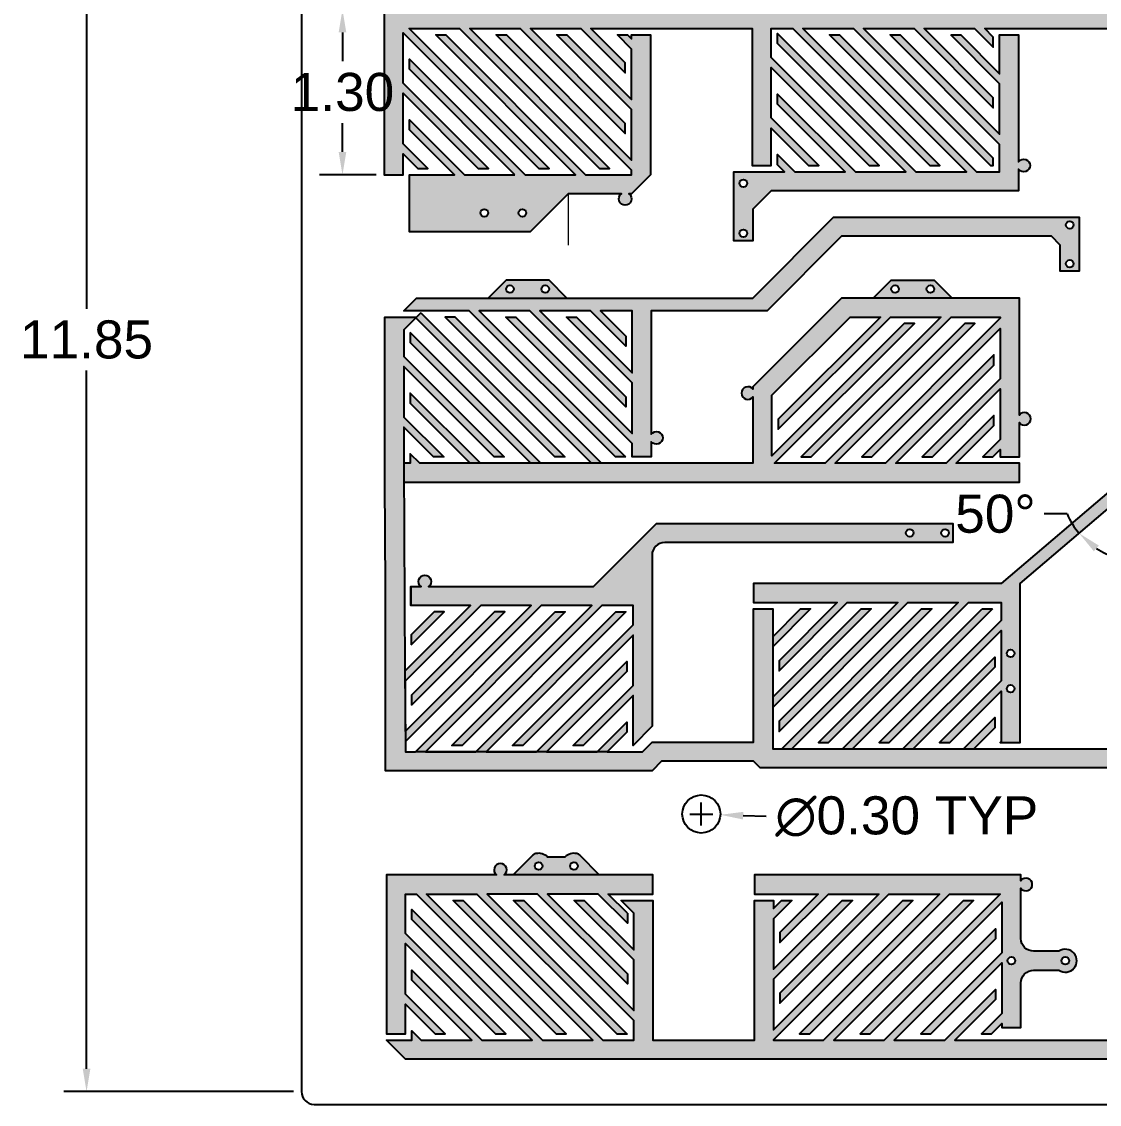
# Model space of a CAD drawing. Header units: centimetres. Extents: x 8.9 to 26.6, y 5.9 to 19.
# Drawn here: x 10.36 to 18.85, y 5.92 to 14.45 of the extents above; entities that cross this region are included whole.
import ezdxf

# ---------------------------------------------------------------- set-up
doc = ezdxf.new("R2010")
doc.units = ezdxf.units.CM
doc.header["$MEASUREMENT"] = 0
doc.layers.add('Circuit', color=7, linetype='Continuous', true_color=0x758f9f)
doc.layers.add('Cotare', color=2, linetype='Continuous', lineweight=0)
doc.styles.get("Standard").update_dxf_attribs({"font": 'arial.ttf'})
doc.dimstyles.get("Standard").update_dxf_attribs({"dimtxt": 0.3, "dimasz": 0.18, "dimexe": 0.18, "dimexo": 0.0625, "dimgap": 0.09, "dimtad": 0, "dimtih": 1, "dimtoh": 1, "dimzin": 0, "dimdsep": 46, "dimtxsty": 'Standard', "dimcen": 0.09, "dimadec": 0, "dimazin": 0, "dimtfac": 1, "dimtofl": 0, "dimtmove": 0, "dimatfit": 3, "dimfxl": 1, "dimtolj": 1, "dimtzin": 0, "dimarcsym": 0})

# ---------------------------------------------------------------- blocks, each defined once
blk = doc.blocks.new('*D1')
at = {"layer": 'Cotare', "color": 0, "lineweight": -2, "transparency": 16777216}
for p, q in [((12.5062, 17.8724), (10.6959, 17.8724)), ((10.8759, 17.6924), (10.8759, 12.1906)), ((10.8759, 6.2024), (10.8759, 11.7042)), ((12.5062, 6.0224), (10.6959, 6.0224))]:
    blk.add_line(p, q, dxfattribs=at)
at = {"layer": 'Cotare', "color": 0, "transparency": 16777216}
for points in [[(10.8459, 17.6924), (10.9059, 17.6924), (10.8759, 17.8724)], [(10.8459, 6.2024), (10.9059, 6.2024), (10.8759, 6.0224)]]:
    blk.add_solid(points, dxfattribs=at)
at = {"layer": 'Defpoints', "color": 0, "transparency": 16777216}
for p in [(12.5687, 17.8724), (10.8759, 6.0224), (12.5687, 6.0224)]:
    blk.add_point(p, dxfattribs=at)
at = {"layer": 'Cotare', "color": 0, "transparency": 16777216, "insert": (10.8759, 11.9474), "char_height": 0.3, "attachment_point": 5}
blk.add_mtext('\\A1;11.85', dxfattribs=at)
blk = doc.blocks.new('*D4')
at = {"layer": 'Cotare', "color": 0, "lineweight": -2, "transparency": 16777216}
for p, q in [((15.719, 8.12), (15.719, 8.3)), ((15.629, 8.21), (15.809, 8.21)), ((16.2286, 8.1897), (16.0488, 8.1969))]:
    blk.add_line(p, q, dxfattribs=at)
at = {"layer": 'Cotare', "color": 0, "transparency": 16777216}
blk.add_solid([(16.05, 8.2268), (16.0476, 8.1669), (15.8689, 8.204)], dxfattribs=at)
at = {"layer": 'Defpoints', "color": 0, "transparency": 16777216}
for p in [(15.5692, 8.2159), (15.8689, 8.204)]:
    blk.add_point(p, dxfattribs=at)
at = {"layer": 'Cotare', "color": 0, "transparency": 16777216, "insert": (17.3376, 8.1897), "char_height": 0.3, "attachment_point": 5}
blk.add_mtext('\\A1;∅0.30{\\fArial|b0|i0|c238|p34; TYP}', dxfattribs=at)
blk = doc.blocks.new('*D9')
at = {"layer": 'Cotare', "color": 0, "lineweight": -2, "transparency": 16777216}
for p, q in [((13.1571, 14.5482), (12.7121, 14.5482)), ((12.8921, 14.3682), (12.8921, 14.1407)), ((12.8921, 13.4266), (12.8921, 13.6542)), ((13.1571, 13.2466), (12.7121, 13.2466))]:
    blk.add_line(p, q, dxfattribs=at)
at = {"layer": 'Cotare', "color": 0, "transparency": 16777216}
for points in [[(12.8621, 14.3682), (12.9221, 14.3682), (12.8921, 14.5482)], [(12.8621, 13.4266), (12.9221, 13.4266), (12.8921, 13.2466)]]:
    blk.add_solid(points, dxfattribs=at)
at = {"layer": 'Defpoints', "color": 0, "transparency": 16777216}
for p in [(13.2196, 14.5482), (12.8921, 13.2466), (13.2196, 13.2466)]:
    blk.add_point(p, dxfattribs=at)
at = {"layer": 'Cotare', "color": 0, "transparency": 16777216, "insert": (12.8921, 13.8974), "char_height": 0.3, "attachment_point": 5}
blk.add_mtext('\\A1;1.30', dxfattribs=at)
blk = doc.blocks.new('*D11')
at = {"layer": 'Cotare', "color": 0, "lineweight": -2, "transparency": 16777216}
for p, q in [((18.6001, 10.5741), (18.4201, 10.5741)), ((19.1685, 10.2185), (19.1685, 10.023))]:
    blk.add_line(p, q, dxfattribs=at)
for start, end in [(203.71994, 220.39219), (237.06444, 253.32775)]:
    blk.add_arc((19.1685, 10.8238), 0.6208, start, end, dxfattribs=at)
at = {"layer": 'Cotare', "color": 0, "transparency": 16777216}
for points in [[(18.8112, 10.2802), (18.8508, 10.3253), (18.6957, 10.4215)], [(18.9947, 10.2588), (18.986, 10.1994), (19.1685, 10.203)]]:
    blk.add_solid(points, dxfattribs=at)
at = {"layer": 'Defpoints', "color": 0, "transparency": 16777216}
for p in [(19.1685, 10.8238), (19.1685, 10.8238), (19.1685, 10.281), (18.9918, 10.2287), (18.2305, 10.0258)]:
    blk.add_point(p, dxfattribs=at)
at = {"layer": 'Cotare', "color": 0, "transparency": 16777216, "insert": (18.0359, 10.5741), "char_height": 0.3, "attachment_point": 5}
blk.add_mtext('\\A1;50°', dxfattribs=at)

msp = doc.modelspace()

# ---------------------------------------------------------------- hatches: boundary and pattern name
at = {"layer": 'Circuit'}
h = msp.add_hatch(color=256, dxfattribs=at)
h.dxf.hatch_style = 1
h.paths.add_polyline_path([(19.2187, 17.1141), (19.3271, 17.2224), (19.2829, 17.2224), (19.2187, 17.1583), (19.2187, 17.2224), (19.0687, 17.2224), (19.0687, 17.0874, 0.5), (19.0687, 17.0074), (19.0687, 16.5724), (18.9187, 16.4224), (18.9187, 15.9852), (19.1687, 15.9852), (19.1687, 16.3224), (19.2687, 16.4224), (19.698, 16.4224), (19.848, 16.5724), (19.7377, 16.5724), (19.8687, 16.7034), (19.8687, 16.7476), (19.6935, 16.5724), (19.4726, 16.5724), (19.8687, 16.9686), (19.8687, 17.0128), (19.4284, 16.5724), (19.2187, 16.5724), (19.2187, 16.5837), (19.8574, 17.2224), (19.8132, 17.2224), (19.2187, 16.6279)], flags=17)
h.paths.add_polyline_path([(19.2487, 16.4724, -1), (19.1887, 16.4724, -1)], flags=16)
h.paths.add_polyline_path([(19.0987, 16.0852, -1), (19.0387, 16.0852, -1)], flags=16)
h.paths.add_polyline_path([(20.0687, 17.4224), (19.0687, 17.4224), (19.0687, 17.2724), (19.9187, 17.2724), (19.9187, 17.1953), (19.3458, 16.6224), (19.39, 16.6224), (19.9187, 17.1512), (19.9187, 16.9302), (19.611, 16.6224), (19.6552, 16.6224), (19.9187, 16.886), (19.9187, 16.665), (19.8687, 16.615), (19.8687, 16.5724), (19.8703, 16.5724), (19.9187, 16.6208), (19.9187, 16.5724), (19.6839, 16.3376), (19.3711, 16.3376), (19.2687, 16.2352), (19.2687, 15.9852), (19.4809, 15.773), (19.6998, 15.773), (19.8093, 16.0977), (20.9058, 16.0977), (20.9679, 16.0356), (20.9679, 14.1569), (20.5765, 14.5482), (19.1917, 14.5482), (18.9796, 14.7604), (18.2806, 14.7604), (18.0685, 14.5482), (13.4493, 14.5482, 3.087418), (13.3906, 14.5482), (13.2196, 14.5482), (13.2196, 13.2466), (13.3696, 13.2466), (13.3696, 13.4119), (13.4849, 13.2966), (13.5645, 13.2966), (13.3696, 13.4915), (13.3696, 13.8892), (13.9622, 13.2966), (14.0418, 13.2966), (13.3696, 13.9688), (13.3696, 14.3665), (14.4395, 13.2966), (14.5191, 13.2966), (13.4175, 14.3982), (13.8152, 14.3982), (14.9168, 13.2966), (14.9964, 13.2966), (13.8948, 14.3982), (14.2925, 14.3982), (15.1191, 13.5717), (15.1191, 13.6512), (14.3721, 14.3982), (14.7698, 14.3982), (15.1191, 14.049), (15.1191, 14.1285), (14.8494, 14.3982), (16.1191, 14.3982), (16.1191, 13.3199), (16.2691, 13.3199), (16.2691, 13.6149), (16.5641, 13.3199), (16.6437, 13.3199), (16.2691, 13.6945), (16.2691, 14.0922), (17.0414, 13.3199), (17.121, 13.3199), (16.2691, 14.1718), (16.2691, 14.3982), (16.4404, 14.3982), (17.5187, 13.3199), (17.5983, 13.3199), (16.5199, 14.3982), (16.9176, 14.3982), (17.996, 13.3199), (18.0185, 13.3199), (18.0185, 13.377), (16.9972, 14.3982), (17.3949, 14.3982), (18.0185, 13.7747), (18.0185, 13.8543), (17.4745, 14.3982), (17.8722, 14.3982), (18.0185, 14.252), (18.0185, 14.3316), (17.9518, 14.3982), (19.0185, 14.3982), (19.0185, 10.8238), (18.0805, 10.0258), (16.1311, 10.0258), (16.1311, 9.8758), (16.7888, 9.8758), (16.3311, 9.4181), (16.3311, 9.3385), (16.8683, 9.8758), (17.2661, 9.8758), (16.3311, 8.9408), (16.3311, 8.8612), (17.3456, 9.8758), (17.7434, 9.8758), (16.6418, 8.7742), (16.7213, 8.7742), (17.8229, 9.8758), (18.0805, 9.8758), (18.0805, 9.7356), (17.1191, 8.7742), (17.1986, 8.7742), (18.0805, 9.6561), (18.0805, 9.2583), (17.5964, 8.7742), (17.6759, 8.7742), (18.0805, 9.1788), (18.0805, 8.7742), (18.2305, 8.7742), (18.2305, 10.0258), (19.1685, 10.8238), (19.1685, 12.1254), (19.4291, 12.1254), (20.5307, 11.0238), (20.6103, 11.0238), (19.5087, 12.1254), (19.9064, 12.1254), (20.9179, 11.1139), (20.9179, 11.1935), (19.986, 12.1254), (20.3837, 12.1254), (20.9179, 11.5912), (20.9179, 11.6708), (20.4633, 12.1254), (20.9679, 12.1254), (20.9679, 12.2754), (19.1685, 12.2754), (19.1685, 14.3982), (19.3041, 14.3982), (20.3825, 13.3199), (20.4621, 13.3199), (19.3837, 14.3982), (19.7814, 14.3982), (20.8224, 13.3572), (20.8622, 13.397), (19.861, 14.3982), (20.2587, 14.3982), (20.9179, 13.7391), (20.9179, 13.8186), (20.3383, 14.3982), (20.5144, 14.3982), (20.9679, 13.9447), (20.9679, 13.432), (20.8058, 13.2699), (19.7961, 13.2699), (19.1685, 13.8975), (19.1685, 13.8179), (19.7166, 13.2699), (19.3188, 13.2699), (19.1685, 13.4202), (19.1685, 13.3407), (19.2393, 13.2699), (19.2185, 13.2699), (19.2185, 13.1199), (20.8679, 13.1199), (21.1179, 13.3699), (21.1179, 16.0977), (20.9679, 16.2477), (20.0687, 16.2477), (20.0687, 16.6124, 3), (20.0687, 16.6724)])
h.paths.add_polyline_path([(19.4011, 16.2352, -1), (19.3411, 16.2352, -1)], flags=16)
h.paths.add_polyline_path([(19.6203, 15.8791, -1), (19.5603, 15.8791, -1)], flags=16)
h.paths.add_polyline_path([(19.0096, 14.6843, -1), (18.9496, 14.6843, -1)], flags=16)
h.paths.add_polyline_path([(18.6601, 14.6843, -1), (18.6001, 14.6843, -1)], flags=16)
h.paths.add_polyline_path([(18.1855, 9.4758, -1), (18.1255, 9.4758, -1)], flags=16)
h.paths.add_polyline_path([(18.1855, 9.1972, -1), (18.1255, 9.1972, -1)], flags=16)
h.paths.add_polyline_path([(19.5097, 17.2724), (19.4655, 17.2724), (19.2687, 17.0757), (19.2687, 17.0315)], flags=16)
h.paths.add_polyline_path([(19.5922, 17.2224), (19.548, 17.2224), (19.2187, 16.8931), (19.2187, 16.8489)], flags=16)
h.paths.add_polyline_path([(19.7748, 17.2724), (19.7306, 17.2724), (19.2687, 16.8105), (19.2687, 16.7663)], flags=17)
h.paths.add_polyline_path([(23.8846, 17.4224), (22.8846, 17.4224), (22.8846, 16.9724, 3), (22.8846, 16.9124), (22.8846, 16.5724), (22.7346, 16.5724), (22.5932, 16.431), (22.5932, 16.031), (22.7432, 16.031), (22.7432, 16.281), (23.0346, 16.5724), (23.0346, 16.8196), (23.2318, 16.6224), (23.276, 16.6224), (23.0346, 16.8638), (23.0346, 17.2724), (23.1121, 17.2724), (23.6846, 16.6999), (23.6846, 16.7441), (23.1563, 17.2724), (23.3773, 17.2724), (23.6846, 16.9651), (23.6846, 17.0093), (23.4215, 17.2724), (23.6425, 17.2724), (23.6925, 17.2224), (23.7346, 17.2224), (23.7346, 17.2245), (23.6867, 17.2724), (23.8846, 17.2724)])
h.paths.add_polyline_path([(22.6982, 16.356, -1), (22.6382, 16.356, -1)], flags=16)
h.paths.add_polyline_path([(22.6982, 16.131, -1), (22.6382, 16.131, -1)], flags=16)
h.paths.add_polyline_path([(24.1846, 16.8224), (23.8846, 17.1224), (23.8846, 17.2224), (23.7346, 17.2224), (23.7346, 16.8267), (23.3389, 17.2224), (23.2947, 17.2224), (23.7346, 16.7825), (23.7346, 16.5724), (23.7238, 16.5724), (23.0846, 17.2116), (23.0846, 17.1674), (23.6796, 16.5724), (23.4586, 16.5724), (23.0846, 16.9464), (23.0846, 16.9022), (23.4144, 16.5724), (23.1934, 16.5724), (23.0846, 16.6812), (23.0846, 16.637), (23.1492, 16.5724), (23.0846, 16.5724), (23.0846, 15.1305, 3), (23.0846, 15.0705), (23.0846, 14.6005), (22.1929, 14.6005), (22.1179, 14.5255), (22.1179, 14.4005), (22.1679, 14.4505), (22.5568, 14.4505), (22.1179, 14.0116), (22.1179, 13.9321), (22.6363, 14.4505), (23.0341, 14.4505), (22.4169, 13.8334), (22.4965, 13.8334), (23.1136, 14.4505), (23.3679, 14.4505), (23.3679, 14.307), (22.8942, 13.8334), (22.9738, 13.8334), (23.3679, 14.2275), (23.3679, 13.5712), (24.1615, 12.7777), (24.3179, 12.7777), (24.3179, 12.0105), (24.4679, 12.0105), (24.4679, 12.3369), (24.7943, 12.0105), (24.8738, 12.0105), (24.4679, 12.4165), (24.4679, 12.6277), (24.6544, 12.6277), (25.2716, 12.0105), (25.3511, 12.0105), (24.734, 12.6277), (25.1317, 12.6277), (25.7179, 12.0415), (25.7179, 12.1211), (25.2113, 12.6277), (25.7179, 12.6277), (25.7179, 12.7777), (25.215, 12.7777), (25.0179, 12.9748), (24.1765, 12.9748), (23.5179, 13.6334), (23.5179, 14.5255), (23.4429, 14.6005), (23.2346, 14.6005), (23.2346, 16.4224), (24.1846, 16.4224)])
h.paths.add_polyline_path([(24.0046, 16.8224, -1), (24.0646, 16.8224, -1)], flags=16)
h.paths.add_polyline_path([(24.0646, 16.5224, -1), (24.0046, 16.5224, -1)], flags=16)
h.paths.add_polyline_path([(24.3179, 12.9248, -1), (24.2579, 12.9248, -1)], flags=16)
h.paths.add_polyline_path([(24.8179, 12.9248, -1), (24.7579, 12.9248, -1)], flags=16)
h.paths.add_polyline_path([(23.0346, 17.129), (23.0346, 17.0848), (23.497, 16.6224), (23.5412, 16.6224)], flags=17)
h.paths.add_polyline_path([(23.6041, 17.2224), (23.5599, 17.2224), (23.7346, 17.0477), (23.7346, 17.0919)], flags=17)
h = msp.add_hatch(color=256, dxfattribs=at)
h.dxf.hatch_style = 1
h.paths.add_polyline_path([(21.8325, 13.2745), (21.6825, 13.2745), (21.6825, 12.1718), (21.6075, 12.0968), (21.6075, 11.3827), (21.7575, 11.3827), (21.7575, 12.0968), (21.8325, 12.1718)])
h.paths.add_polyline_path([(21.7875, 12.7232, -1), (21.7275, 12.7232, -1)], flags=16)
h.paths.add_polyline_path([(21.7275, 13.2145, -1), (21.7875, 13.2145, -1)], flags=16)
h.paths.add_polyline_path([(21.7125, 11.8105, -1), (21.6525, 11.8105, -1)], flags=16)
h.paths.add_polyline_path([(21.7125, 11.4427, -1), (21.6525, 11.4427, -1)], flags=16)
h.paths.add_polyline_path([(14.6694, 13.0966), (15.0891, 13.0966, 3), (15.1491, 13.0966), (15.1691, 13.0966), (15.3191, 13.2466), (15.3191, 14.3482), (15.1691, 14.3482), (15.1691, 14.3172), (15.138, 14.3482), (15.0585, 14.3482), (15.1691, 14.2376), (15.1691, 13.8399), (14.6607, 14.3482), (14.5812, 14.3482), (15.1691, 13.7603), (15.1691, 13.3626), (14.1834, 14.3482), (14.1039, 14.3482), (15.1691, 13.283), (15.1691, 13.2466), (14.8077, 13.2466), (13.7061, 14.3482), (13.6266, 14.3482), (14.7282, 13.2466), (14.3304, 13.2466), (13.4196, 14.1574), (13.4196, 14.0779), (14.2509, 13.2466), (13.8531, 13.2466), (13.4196, 13.6801), (13.4196, 13.6006), (13.7736, 13.2466), (13.4196, 13.2466), (13.4196, 12.7966), (14.3694, 12.7966)])
h.paths.add_polyline_path([(14.3394, 12.9466, -1), (14.2794, 12.9466, -1)], flags=16)
h.paths.add_polyline_path([(14.0394, 12.9466, -1), (13.9794, 12.9466, -1)], flags=16)
h.paths.add_polyline_path([(18.2185, 13.2899, 3), (18.2185, 13.3499), (18.2185, 14.3482), (18.0685, 14.3482), (18.0685, 14.0429), (17.7631, 14.3482), (17.6836, 14.3482), (18.0685, 13.9634), (18.0685, 13.5656), (17.2858, 14.3482), (17.2063, 14.3482), (18.0685, 13.4861), (18.0685, 13.2699), (17.8869, 13.2699), (16.8085, 14.3482), (16.729, 14.3482), (17.8074, 13.2699), (17.4096, 13.2699), (16.3191, 14.3604), (16.3191, 14.2809), (17.3301, 13.2699), (16.9323, 13.2699), (16.3191, 13.8831), (16.3191, 13.8036), (16.8528, 13.2699), (16.455, 13.2699), (16.3191, 13.4058), (16.3191, 13.3263), (16.3755, 13.2699), (15.9751, 13.2699), (15.9751, 12.7259), (16.1251, 12.7259), (16.1251, 12.9759), (16.2691, 13.1199), (18.2185, 13.1199)])
h.paths.add_polyline_path([(16.0201, 13.1799, -1), (16.0801, 13.1799, -1)], flags=16)
h.paths.add_polyline_path([(16.0801, 12.7859, -1), (16.0201, 12.7859, -1)], flags=16)
h.paths.add_polyline_path([(19.2185, 13.6088), (19.2185, 13.5293), (19.4279, 13.3199), (19.5075, 13.3199)], flags=17)
h.paths.add_polyline_path([(19.2185, 14.0861), (19.2185, 14.0066), (19.9052, 13.3199), (19.9848, 13.3199)])
h = msp.add_hatch(color=256, dxfattribs=at)
h.dxf.hatch_style = 1
h.paths.add_polyline_path([(13.5008, 10.9738), (13.4257, 11.049), (13.4257, 10.9738), (13.3757, 10.9738), (13.3765, 10.8238), (18.2245, 10.8238), (18.2245, 10.9738), (17.7277, 10.9738), (18.0245, 11.2706), (18.0245, 11.3501), (17.6482, 10.9738), (17.2504, 10.9738), (18.0245, 11.7479), (18.0245, 11.8274), (17.1709, 10.9738), (16.7731, 10.9738), (17.8747, 12.0754), (17.7952, 12.0754), (16.6936, 10.9738), (16.2958, 10.9738), (17.3974, 12.0754), (17.3179, 12.0754), (16.2751, 11.0326), (16.2751, 11.5099), (16.8906, 12.1254), (17.1292, 12.1254), (16.3251, 11.3213), (16.3251, 11.2417), (17.2088, 12.1254), (17.6065, 12.1254), (16.5049, 11.0238), (16.5845, 11.0238), (17.6861, 12.1254), (18.0745, 12.1254), (18.0745, 12.1161), (16.9822, 11.0238), (17.0618, 11.0238), (18.0745, 12.0365), (18.0745, 11.6388), (17.4595, 11.0238), (17.5391, 11.0238), (18.0745, 11.5592), (18.0745, 11.1615), (17.9368, 11.0238), (18.0164, 11.0238), (18.0745, 11.0819), (18.0745, 11.0238), (18.2245, 11.0238), (18.2245, 11.2938, 3), (18.2245, 11.3538), (18.2245, 12.2754), (16.8236, 12.2754), (16.2751, 11.7269), (16.1251, 11.5769), (16.1251, 11.5569, 3), (16.1251, 11.4969), (16.1251, 10.9738)])
h.paths.add_polyline_path([(15.1751, 12.1754), (15.1751, 11.686), (14.7357, 12.1254), (14.6562, 12.1254), (15.1751, 11.6065), (15.1751, 11.2087), (14.2584, 12.1254), (14.1789, 12.1254), (15.1751, 11.1292), (15.1751, 11.0238), (15.3251, 11.0238), (15.3251, 11.1438, 3), (15.3251, 11.2038), (15.3251, 12.1754), (16.2372, 12.1754), (16.8236, 12.7618), (18.4776, 12.7618), (18.5465, 12.6929), (18.5465, 12.4861), (18.6965, 12.4861), (18.6965, 12.9118), (16.7615, 12.9118), (16.1251, 12.2754), (13.4757, 12.2754), (13.3757, 12.1754), (13.8902, 12.1754), (15.0418, 11.0238), (15.1214, 11.0238), (13.9698, 12.1754), (14.3675, 12.1754), (15.1251, 11.4178), (15.1251, 11.4974), (14.4471, 12.1754), (14.8448, 12.1754), (15.1251, 11.8951), (15.1251, 11.9747), (14.9244, 12.1754)])
h.paths.add_polyline_path([(18.5915, 12.5461, -1), (18.6515, 12.5461, -1)], flags=16)
h.paths.add_polyline_path([(18.5915, 12.8518, -1), (18.6515, 12.8518, -1)], flags=16)
h = msp.add_hatch(color=256, dxfattribs=at)
h.dxf.hatch_style = 1
h.paths.add_polyline_path([(14.5194, 12.4168), (14.1808, 12.4168), (14.0394, 12.2754), (14.6608, 12.2754)])
h.paths.add_polyline_path([(14.5194, 12.3461, -1), (14.4594, 12.3461, -1)], flags=16)
h.paths.add_polyline_path([(14.2408, 12.3461, -1), (14.1808, 12.3461, -1)], flags=16)
h.paths.add_polyline_path([(17.5536, 12.4168), (17.215, 12.4168), (17.0736, 12.2754), (17.695, 12.2754)])
h.paths.add_polyline_path([(17.215, 12.3461, -1), (17.275, 12.3461, -1)], flags=16)
h.paths.add_polyline_path([(17.5536, 12.3461, -1), (17.4936, 12.3461, -1)], flags=16)
h.paths.add_polyline_path([(19.1685, 11.9883), (19.1685, 11.9088), (20.0534, 11.0238), (20.133, 11.0238)])
h.paths.add_polyline_path([(19.1685, 11.511), (19.1685, 11.4315), (19.5761, 11.0238), (19.6557, 11.0238)], flags=17)
h = msp.add_hatch(color=256, dxfattribs=at)
h.dxf.hatch_style = 1
h.paths.add_polyline_path([(16.2811, 9.6067), (16.2811, 9.8258), (16.1311, 9.8258), (16.1311, 8.776), (15.3311, 8.776), (15.2561, 8.701), (14.9776, 8.701), (13.4661, 8.701), (13.3879, 8.701), (13.3874, 8.7814), (14.4586, 9.8525), (14.8564, 9.8525), (13.7548, 8.751), (13.8343, 8.751), (14.9359, 9.8525), (15.1811, 9.8525), (15.1811, 9.7), (14.2321, 8.751), (14.3116, 8.751), (15.1811, 9.6204), (15.1811, 9.2227), (14.7094, 8.751), (14.7889, 8.751), (15.1811, 9.1431), (15.1811, 8.751), (15.3311, 8.901), (15.3311, 10.2498, -0.414214), (15.4311, 10.3498), (17.6995, 10.3498), (17.6995, 10.4998), (15.3662, 10.4998), (14.869, 10.0025), (13.5709, 10.0025, 3), (13.5109, 10.0025), (13.4309, 10.0025), (13.4309, 9.8525), (13.9018, 9.8525), (13.3845, 9.3352), (13.3757, 10.9738), (13.3757, 11.2581), (13.6099, 11.0238), (13.6895, 11.0238), (13.3757, 11.3376), (13.3757, 11.7354), (14.0872, 11.0238), (14.1668, 11.0238), (13.3757, 11.8149), (13.3757, 12.0254), (13.4757, 12.1254), (13.2257, 12.1254), (13.2257, 10.8238), (13.2317, 10.0025), (13.2317, 8.551), (15.3311, 8.551), (15.4061, 8.626), (16.1311, 8.626), (16.1829, 8.5742), (19.0365, 8.5742), (19.0365, 6.4281), (17.7163, 6.4281), (18.0365, 6.7483), (18.0365, 6.8279), (17.6368, 6.4281), (17.239, 6.4281), (18.0365, 7.2256), (18.0365, 7.3051), (17.1595, 6.4281), (16.7617, 6.4281), (17.8633, 7.5297), (17.7838, 7.5297), (16.6822, 6.4281), (16.2871, 6.4281), (16.2871, 6.4308), (17.386, 7.5297), (17.3065, 7.5297), (16.2871, 6.5103), (16.2871, 6.9081), (16.9087, 7.5297), (16.8292, 7.5297), (16.2871, 6.9876), (16.2871, 7.3854), (16.4314, 7.5297), (16.3519, 7.5297), (16.2871, 7.4649), (16.2871, 7.5297), (16.1371, 7.5297), (16.1371, 6.4281), (15.3371, 6.4281), (15.3371, 7.5297), (15.0871, 7.5297), (15.1871, 7.4297), (15.1871, 7.1397), (14.7971, 7.5297), (14.7176, 7.5297), (15.1871, 7.0601), (15.1871, 6.6624), (14.3198, 7.5297), (14.2403, 7.5297), (15.1871, 6.5828), (15.1871, 6.4281), (14.9441, 6.4281), (13.8425, 7.5297), (13.763, 7.5297), (14.8645, 6.4281), (14.4668, 6.4281), (13.4377, 7.4572), (13.4377, 7.3776), (14.3872, 6.4281), (13.9895, 6.4281), (13.4377, 6.9799), (13.4377, 6.9004), (13.91, 6.4281), (13.5122, 6.4281), (13.4377, 6.5026), (13.4377, 6.4281), (13.2377, 6.4281), (13.3877, 6.2781), (19.1865, 6.2781), (19.1865, 6.6404), (19.3489, 6.4781), (19.4284, 6.4781), (19.1865, 6.72), (19.1865, 7.1177), (19.8262, 6.4781), (19.9057, 6.4781), (19.1865, 7.1973), (19.1865, 7.5797), (19.2019, 7.5797), (20.3035, 6.4781), (20.383, 6.4781), (19.2814, 7.5797), (20.1565, 7.5797), (20.936, 6.8002), (20.936, 6.8798), (20.236, 7.5797), (20.6338, 7.5797), (20.936, 7.2775), (20.936, 7.3571), (20.7133, 7.5797), (20.936, 7.5797), (20.936, 7.7297), (19.186, 7.7297), (19.1813, 8.5742), (21.142, 8.5742, 0.57735), (21.2286, 8.5742), (21.4206, 8.5742, 0.57735), (21.5072, 8.5742), (21.5239, 8.5742), (21.5239, 8.6242, 0.414214), (21.4239, 8.7242), (19.7737, 8.7242), (20.8753, 9.8258), (20.7958, 9.8258), (19.6942, 8.7242), (19.2964, 8.7242), (20.398, 9.8258), (20.3185, 9.8258), (19.2169, 8.7242), (19.1805, 8.7242), (19.1805, 9.0855), (19.9207, 9.8258), (19.8412, 9.8258), (19.1805, 9.1651), (19.1805, 9.5628), (19.4434, 9.8258), (19.3639, 9.8258), (19.1805, 9.6424), (19.1805, 9.8258), (19.0365, 9.8258), (19.0365, 8.7242), (17.8646, 8.7242), (16.3531, 8.7242), (16.2811, 8.7242), (16.2811, 9.0499)])
h.paths.add_polyline_path([(17.3309, 10.4248, -1), (17.3909, 10.4248, -1)], flags=16)
h.paths.add_polyline_path([(17.6095, 10.4248, -1), (17.6695, 10.4248, -1)], flags=16)
h.paths.add_polyline_path([(13.3849, 9.2561), (13.9813, 9.8525), (14.3791, 9.8525), (13.387, 8.8605)], flags=16)
h.paths.add_polyline_path([(14.17, 9.8025), (13.4359, 9.0685), (13.4355, 9.1476), (14.0904, 9.8025)], flags=0)
h.paths.add_polyline_path([(21.2153, 8.6192, -1), (21.1553, 8.6192, -1)], flags=16)
h.paths.add_polyline_path([(21.4939, 8.6192, -1), (21.4339, 8.6192, -1)], flags=16)
h.paths.add_polyline_path([(16.5797, 9.8258), (16.5001, 9.8258), (16.2811, 9.6067), (16.2811, 9.5272)], flags=16)
h.paths.add_polyline_path([(17.057, 9.8258), (16.9774, 9.8258), (16.2811, 9.1294), (16.2811, 9.0499)], flags=17)
h.paths.add_polyline_path([(17.5343, 9.8258), (17.4547, 9.8258), (16.3531, 8.7242), (16.4327, 8.7242)], flags=17)
h.paths.add_polyline_path([(18.0305, 8.8901), (18.0305, 8.9697), (17.785, 8.7242), (17.8646, 8.7242)], flags=16)
h.paths.add_polyline_path([(18.0305, 9.3674), (18.0305, 9.447), (17.3077, 8.7242), (17.3873, 8.7242)], flags=17)
h = msp.add_hatch(color=256, dxfattribs=at)
h.dxf.hatch_style = 1
h.paths.add_polyline_path([(13.5091, 12.1588), (13.4693, 12.119), (14.5645, 11.0238), (14.6441, 11.0238)])
h.paths.add_polyline_path([(13.7811, 12.1254), (13.7016, 12.1254), (14.8532, 10.9738), (14.9327, 10.9738)])
h.paths.add_polyline_path([(13.4257, 12.0036), (13.4257, 11.924), (14.3759, 10.9738), (14.4554, 10.9738)])
h = msp.add_hatch(color=256, dxfattribs=at)
h.dxf.hatch_style = 1
h.paths.add_polyline_path([(13.4257, 11.5263), (13.4257, 11.4467), (13.8986, 10.9738), (13.9781, 10.9738)])
h = msp.add_hatch(color=256, dxfattribs=at)
h.dxf.hatch_style = 1
h.paths.add_polyline_path([(13.6927, 9.8025), (13.6131, 9.8025), (13.4329, 9.6223), (13.4333, 9.5432)], flags=17)
h.paths.add_polyline_path([(13.9813, 9.8525), (14.3791, 9.8525), (13.387, 8.8605), (13.3874, 8.7814), (14.4586, 9.8525), (14.8564, 9.8525), (13.7548, 8.751), (13.8343, 8.751), (14.9359, 9.8525), (15.1811, 9.8525), (15.1811, 9.7), (14.2321, 8.751), (14.3116, 8.751), (15.1811, 9.6204), (15.1811, 9.2227), (14.7094, 8.751), (14.7889, 8.751), (15.1811, 9.1431), (15.1811, 8.751), (15.3311, 8.901), (15.3311, 10.2498, -0.414214), (15.4311, 10.3498), (17.6995, 10.3498), (17.6995, 10.4998), (15.3662, 10.4998), (14.869, 10.0025), (13.5709, 10.0025, 3), (13.5109, 10.0025), (13.4309, 10.0025), (13.4317, 9.8525), (13.9018, 9.8525), (13.3845, 9.3352), (13.3849, 9.2561)])
h.paths.add_polyline_path([(17.3309, 10.4248, -1), (17.3909, 10.4248, -1)], flags=16)
h.paths.add_polyline_path([(17.6095, 10.4248, -1), (17.6695, 10.4248, -1)], flags=16)
h.paths.add_polyline_path([(14.17, 9.8025), (14.0904, 9.8025), (13.4355, 9.1476), (13.4359, 9.0685)], flags=17)
h = msp.add_hatch(color=256, dxfattribs=at)
h.dxf.hatch_style = 1
h.paths.add_polyline_path([(18.0116, 9.8258), (17.932, 9.8258), (16.8304, 8.7242), (16.91, 8.7242)])
h.paths.add_polyline_path([(21.0421, 10.0258), (19.0305, 10.0258), (19.0305, 9.8758), (19.6525, 9.8758), (19.2305, 9.4537), (19.2305, 9.3742), (19.7321, 9.8758), (20.1298, 9.8758), (19.2305, 8.9764), (19.2305, 8.8969), (20.2094, 9.8758), (20.6071, 9.8758), (19.5055, 8.7742), (19.5851, 8.7742), (20.6867, 9.8758), (20.9799, 9.8758), (20.9799, 9.7712), (19.9828, 8.7742), (20.0624, 8.7742), (20.9799, 9.6917), (20.9799, 9.294), (20.4601, 8.7742), (20.5397, 8.7742), (20.9799, 9.2144), (20.9799, 8.8242), (21.1299, 8.8242), (21.1299, 9.9379)])
h.paths.add_polyline_path([(21.0849, 9.4158, -1), (21.0249, 9.4158, -1)], flags=16)
h.paths.add_polyline_path([(21.0849, 9.1372, -1), (21.0249, 9.1372, -1)], flags=16)
h = msp.add_hatch(color=256, dxfattribs=at)
h.dxf.hatch_style = 1
h.paths.add_polyline_path([(15.1311, 8.8545), (15.1311, 8.934), (14.898, 8.701), (14.9776, 8.701)], flags=17)
h.paths.add_polyline_path([(15.1311, 9.3318), (15.1311, 9.4113), (14.4207, 8.701), (14.5003, 8.701)])
h.paths.add_polyline_path([(15.1246, 9.8025), (15.045, 9.8025), (13.9434, 8.701), (14.023, 8.701)])
h.paths.add_polyline_path([(14.6473, 9.8025), (14.5677, 9.8025), (13.4661, 8.701), (13.5457, 8.701)])
h = msp.add_hatch(color=256, dxfattribs=at)
h.dxf.hatch_style = 1
h.paths.add_polyline_path([(20.9299, 9.4031), (20.9299, 9.4826), (20.1715, 8.7242), (20.251, 8.7242)])
h.paths.add_polyline_path([(20.9299, 8.9258), (20.9299, 9.0053), (20.6488, 8.7242), (20.7283, 8.7242)])
h.paths.add_polyline_path([(18.2365, 7.6847), (18.2365, 7.7297), (16.1371, 7.7297), (16.1371, 7.5797), (16.6405, 7.5797), (16.3371, 7.2763), (16.3371, 7.1967), (16.7201, 7.5797), (17.1178, 7.5797), (16.3371, 6.799), (16.3371, 6.7194), (17.1974, 7.5797), (17.5951, 7.5797), (16.4935, 6.4781), (16.5731, 6.4781), (17.6747, 7.5797), (18.0724, 7.5797), (16.9708, 6.4781), (17.0504, 6.4781), (18.0865, 7.5142), (18.0865, 7.1165), (17.4481, 6.4781), (17.5277, 6.4781), (18.0865, 7.037), (18.0865, 6.6392), (17.9254, 6.4781), (18.005, 6.4781), (18.0865, 6.5597), (18.0865, 6.5281), (18.2365, 6.5281), (18.2365, 6.8789, -0.414214), (18.3365, 6.9789), (18.5365, 6.9789, 1.868517), (18.5365, 7.1289), (18.3365, 7.1289, -0.414214), (18.2365, 7.2289), (18.2365, 7.6247, 3)])
h.paths.add_polyline_path([(18.1915, 7.0539, -1), (18.1315, 7.0539, -1)], flags=16)
h.paths.add_polyline_path([(18.6165, 7.0539, -1), (18.5565, 7.0539, -1)], flags=16)
h.paths.add_polyline_path([(20.0474, 7.5297), (19.9678, 7.5297), (20.986, 6.5116), (20.986, 6.5911)])
h.paths.add_polyline_path([(19.7587, 7.5797), (19.6792, 7.5797), (20.7808, 6.4781), (20.8603, 6.4781)])
h = msp.add_hatch(color=256, dxfattribs=at)
h.dxf.hatch_style = 1
h.paths.add_polyline_path([(14.762, 7.8845, 0.141992), (14.7376, 7.898, 0.2571), (14.645, 7.8711), (14.5078, 7.8711, 0.2571), (14.4152, 7.898, 0.141992), (14.3908, 7.8845), (14.2359, 7.7297), (14.9169, 7.7297)])
h.paths.add_polyline_path([(14.6857, 7.8004, -1), (14.7457, 7.8004, -1)], flags=16)
h.paths.add_polyline_path([(14.4071, 7.8004, -1), (14.4671, 7.8004, -1)], flags=16)
h.paths.add_polyline_path([(15.3371, 7.7297), (14.1659, 7.7297, 3), (14.1059, 7.7297), (13.2377, 7.7297), (13.2377, 6.4781), (13.3877, 6.4781), (13.3877, 6.7117), (13.6213, 6.4781), (13.7009, 6.4781), (13.3877, 6.7913), (13.3877, 7.189), (14.0986, 6.4781), (14.1782, 6.4781), (13.3877, 7.2685), (13.3877, 7.5797), (13.4743, 7.5797), (14.5759, 6.4781), (14.6554, 6.4781), (13.5539, 7.5797), (13.9516, 7.5797), (15.0532, 6.4781), (15.1327, 6.4781), (14.0312, 7.5797), (14.4289, 7.5797), (15.1371, 6.8715), (15.1371, 6.951), (14.5085, 7.5797), (14.9062, 7.5797), (15.1371, 7.3488), (15.1371, 7.4283), (14.9857, 7.5797), (15.3371, 7.5797)])

# ---------------------------------------------------------------- linework, layer by layer
at = {"layer": 'Circuit', "transparency": 33554687}
for p, q in [((12.5687, 17.8724), (12.5687, 6.0224)), ((12.6687, 5.9224), (26.4687, 5.9224))]:
    msp.add_line(p, q, dxfattribs=at)
at = {"layer": 'Circuit'}
for p, q in [((13.5091, 12.1588), (13.4693, 12.119)), ((13.4257, 10.9741), (13.4257, 10.9739)), ((15.4283, 10.3497), (15.4283, 10.3498)), ((15.3311, 10.2525), (15.3311, 10.2526)), ((13.4309, 10.0025), (13.4317, 9.8525)), ((17.932, 9.8258), (18.0116, 9.8258)), ((16.2811, 9.6067), (16.2811, 9.0499)), ((13.3845, 9.3352), (13.3874, 8.7814)), ((16.3531, 8.7242), (17.8646, 8.7242)), ((16.8304, 8.7242), (16.91, 8.7242)), ((14.9776, 8.701), (13.4661, 8.701))]:
    msp.add_line(p, q, dxfattribs=at)
at = {"layer": 'Circuit', "linetype": 'Continuous'}
msp.add_line((14.4554, 10.9738), (13.4257, 12.0036), dxfattribs=at)
at = {"layer": 'Circuit'}
for points in [[(13.2196, 14.5482), (13.2196, 13.2466), (13.3696, 13.2466), (13.3696, 13.4119), (13.4849, 13.2966), (13.5645, 13.2966), (13.3696, 13.4915), (13.3696, 13.8892), (13.9622, 13.2966), (14.0418, 13.2966), (13.3696, 13.9688), (13.3696, 14.3665), (14.4395, 13.2966), (14.5191, 13.2966), (13.4175, 14.3982), (13.8152, 14.3982), (14.9168, 13.2966), (14.9964, 13.2966), (13.8948, 14.3982), (14.2925, 14.3982), (15.1191, 13.5717), (15.1191, 13.6512), (14.3721, 14.3982), (14.7698, 14.3982), (15.1191, 14.049), (15.1191, 14.1285), (14.8494, 14.3982), (16.1191, 14.3982), (16.1191, 13.3199), (16.2691, 13.3199), (16.2691, 13.6149), (16.5641, 13.3199), (16.6437, 13.3199), (16.2691, 13.6945), (16.2691, 14.0922), (17.0414, 13.3199), (17.121, 13.3199), (16.2691, 14.1718), (16.2691, 14.3982), (16.4404, 14.3982), (17.5187, 13.3199), (17.5983, 13.3199), (16.5199, 14.3982), (16.9176, 14.3982), (17.996, 13.3199), (18.0185, 13.3199), (18.0185, 13.377), (16.9972, 14.3982), (17.3949, 14.3982), (18.0185, 13.7747), (18.0185, 13.8543), (17.4745, 14.3982), (17.8722, 14.3982), (18.0185, 14.252), (18.0185, 14.3316), (17.9518, 14.3982), (19.0185, 14.3982)], [(14.6608, 12.2754), (14.5194, 12.4168), (14.1808, 12.4168), (14.0394, 12.2754)], [(17.0736, 12.2754), (17.215, 12.4168), (17.5536, 12.4168), (17.695, 12.2754)], [(13.5091, 12.1588), (14.6441, 11.0238), (14.5645, 11.0238), (13.4693, 12.119)], [(14.9327, 10.9738), (13.7811, 12.1254), (13.7016, 12.1254), (14.8532, 10.9738)], [(13.4257, 12.0047), (13.4257, 11.924), (14.3759, 10.9738)], [(13.9781, 10.9738), (13.4257, 11.5263), (13.4257, 11.4467), (13.8986, 10.9738)], [(19.0185, 10.8238), (18.0805, 10.0258), (16.1311, 10.0258), (16.1311, 9.8758), (16.7888, 9.8758), (16.3311, 9.4181), (16.3311, 9.3385), (16.8683, 9.8758), (17.2661, 9.8758), (16.3311, 8.9408), (16.3311, 8.8612), (17.3456, 9.8758), (17.7434, 9.8758), (16.6418, 8.7742), (16.7213, 8.7742), (17.8229, 9.8758), (18.0805, 9.8758), (18.0805, 9.7356), (17.1191, 8.7742), (17.1986, 8.7742), (18.0805, 9.6561), (18.0805, 9.2583), (17.5964, 8.7742), (17.6759, 8.7742), (18.0805, 9.1788), (18.0805, 8.7742)], [(18.0805, 8.781), (18.0737, 8.7742), (18.2305, 8.7742), (18.2305, 10.0258), (19.1685, 10.8238)], [(18.0116, 9.8258), (16.91, 8.7242), (17.3077, 8.7242), (18.0305, 9.447), (18.0305, 9.3674), (17.3873, 8.7242), (17.785, 8.7242), (18.0305, 8.9697), (18.0305, 8.8901), (17.8646, 8.7242), (19.0365, 8.7242)], [(19.1865, 6.2781), (13.3877, 6.2781), (13.2377, 6.4281), (13.4377, 6.4281), (13.4377, 6.5026), (13.5122, 6.4281), (13.91, 6.4281), (13.4377, 6.9004), (13.4377, 6.9799), (13.9895, 6.4281), (14.3872, 6.4281), (13.4377, 7.3776), (13.4377, 7.4572), (14.4668, 6.4281), (14.8645, 6.4281), (13.763, 7.5297), (13.8425, 7.5297), (14.9441, 6.4281), (15.1871, 6.4281), (15.1871, 6.5828), (14.2403, 7.5297), (14.3198, 7.5297), (15.1871, 6.6624), (15.1871, 7.0601), (14.7176, 7.5297), (14.7971, 7.5297), (15.1871, 7.1397), (15.1871, 7.4297), (15.0871, 7.5297), (15.3371, 7.5297), (15.3371, 6.4281), (16.1371, 6.4281), (16.1371, 7.5297), (16.2871, 7.5297), (16.2871, 7.4649), (16.3519, 7.5297), (16.4314, 7.5297), (16.2871, 7.3854), (16.2871, 6.9876), (16.8292, 7.5297), (16.9087, 7.5297), (16.2871, 6.9081), (16.2871, 6.5103), (17.3065, 7.5297), (17.386, 7.5297), (16.2871, 6.4308), (16.2871, 6.4281), (16.6822, 6.4281), (17.7838, 7.5297), (17.8633, 7.5297), (16.7617, 6.4281), (17.1595, 6.4281), (18.0365, 7.3051), (18.0365, 7.2256), (17.239, 6.4281), (17.6368, 6.4281), (18.0365, 6.8279), (18.0365, 6.7483), (17.7163, 6.4281), (19.0365, 6.4281)], [(15.1371, 7.4297), (15.1371, 7.3488), (14.9062, 7.5797), (14.5085, 7.5797), (15.1371, 6.951), (15.1371, 6.8715), (14.4289, 7.5797), (14.0312, 7.5797), (15.1327, 6.4781)], [(16.3371, 6.4808), (16.3371, 6.4781)]]:
    msp.add_lwpolyline(points, dxfattribs=at)
for points in [[(14.2509, 13.2466), (13.4196, 14.0779), (13.4196, 14.1574), (14.3304, 13.2466), (14.7282, 13.2466), (13.6266, 14.3482), (13.7061, 14.3482), (14.8077, 13.2466), (15.1691, 13.2466), (15.1691, 13.283), (14.1039, 14.3482), (14.1834, 14.3482), (15.1691, 13.3626), (15.1691, 13.7603), (14.5812, 14.3482), (14.6607, 14.3482), (15.1691, 13.8399), (15.1691, 14.2376), (15.0585, 14.3482), (15.138, 14.3482), (15.1691, 14.3172), (15.1691, 14.3482), (15.3191, 14.3482), (15.3191, 13.2466), (15.1691, 13.0966), (15.1491, 13.0966, -3), (15.0891, 13.0966), (14.6694, 13.0966), (14.3694, 12.7966), (13.4196, 12.7966), (13.4196, 13.2466), (13.7736, 13.2466), (13.4196, 13.6006), (13.4196, 13.6801), (13.8531, 13.2466)], [(17.6836, 14.3482), (17.7631, 14.3482), (18.0685, 14.0429), (18.0685, 14.3482), (18.2185, 14.3482), (18.2185, 13.3499, -3), (18.2185, 13.2899), (18.2185, 13.1199), (16.2691, 13.1199), (16.1251, 12.9759), (16.1251, 12.7259), (15.9751, 12.7259), (15.9751, 13.2699), (16.3755, 13.2699), (16.3191, 13.3263), (16.3191, 13.4058), (16.455, 13.2699), (16.8528, 13.2699), (16.3191, 13.8036), (16.3191, 13.8831), (16.9323, 13.2699), (17.3301, 13.2699), (16.3191, 14.2809), (16.3191, 14.3604), (17.4096, 13.2699), (17.8074, 13.2699), (16.729, 14.3482), (16.8085, 14.3482), (17.8869, 13.2699), (18.0685, 13.2699), (18.0685, 13.4861), (17.2063, 14.3482), (17.2858, 14.3482), (18.0685, 13.5656), (18.0685, 13.9634)], [(18.3365, 6.9789), (18.5365, 6.9789, 1.868517), (18.5365, 7.1289), (18.3365, 7.1289, -0.414214), (18.2365, 7.2289), (18.2365, 7.6247, 3), (18.2365, 7.6847), (18.2365, 7.7297), (16.1371, 7.7297), (16.1371, 7.5797), (16.6405, 7.5797), (16.3371, 7.2763), (16.3371, 7.1967), (16.7201, 7.5797), (17.1178, 7.5797), (16.3371, 6.799), (16.3371, 6.7194), (17.1974, 7.5797), (17.5951, 7.5797), (16.4935, 6.4781), (16.5731, 6.4781), (17.6747, 7.5797), (18.0724, 7.5797), (16.9708, 6.4781), (17.0504, 6.4781), (18.0865, 7.5142), (18.0865, 7.1165), (17.4481, 6.4781), (17.5277, 6.4781), (18.0865, 7.037), (18.0865, 6.6392), (17.9254, 6.4781), (18.005, 6.4781), (18.0865, 6.5597), (18.0865, 6.5281), (18.2365, 6.5281), (18.2365, 6.8789, -0.414214)]]:
    msp.add_lwpolyline(points, format="xyb", close=True, dxfattribs=at)
for points in [[(15.1251, 11.0238), (15.0418, 11.0238), (13.8902, 12.1754), (13.3757, 12.1754), (13.4757, 12.2754), (16.1251, 12.2754), (16.7615, 12.9118), (18.6965, 12.9118), (18.6965, 12.4861), (18.5465, 12.4861), (18.5465, 12.6929), (18.4776, 12.7618), (16.8236, 12.7618), (16.2372, 12.1754), (15.3251, 12.1754), (15.3251, 11.2038, -3), (15.3251, 11.1438), (15.3251, 11.0238), (15.1751, 11.0238), (15.1751, 11.1292), (14.1789, 12.1254), (14.2584, 12.1254), (15.1751, 11.2087), (15.1751, 11.6065), (14.6562, 12.1254), (14.7357, 12.1254), (15.1751, 11.686), (15.1751, 12.1754), (14.9244, 12.1754), (15.1251, 11.9747), (15.1251, 11.8951), (14.8448, 12.1754), (14.4471, 12.1754), (15.1251, 11.4974), (15.1251, 11.4178), (14.3675, 12.1754), (13.9698, 12.1754), (15.1214, 11.0238)], [(13.3765, 10.8238), (18.2245, 10.8238), (18.2245, 10.9738), (17.7277, 10.9738), (18.0245, 11.2706), (18.0245, 11.3501), (17.6482, 10.9738), (17.2504, 10.9738), (18.0245, 11.7479), (18.0245, 11.8274), (17.1709, 10.9738), (16.7731, 10.9738), (17.8747, 12.0754), (17.7952, 12.0754), (16.6936, 10.9738), (16.2958, 10.9738), (17.3974, 12.0754), (17.3179, 12.0754), (16.2751, 11.0326), (16.2751, 11.5099), (16.8906, 12.1254), (17.1292, 12.1254), (16.3251, 11.3213), (16.3251, 11.2417), (17.2088, 12.1254), (17.6065, 12.1254), (16.5049, 11.0238), (16.5845, 11.0238), (17.6861, 12.1254), (18.0745, 12.1254), (18.0745, 12.1161), (16.9822, 11.0238), (17.0618, 11.0238), (18.0745, 12.0365), (18.0745, 11.6388), (17.4595, 11.0238), (17.5391, 11.0238), (18.0745, 11.5592), (18.0745, 11.1615), (17.9368, 11.0238), (18.0164, 11.0238), (18.0745, 11.0819), (18.0745, 11.0238), (18.2245, 11.0238), (18.2245, 11.2938, 3), (18.2245, 11.3538), (18.2245, 12.2754), (16.8236, 12.2754), (16.2751, 11.7269), (16.1251, 11.5769), (16.1251, 11.5569, 3), (16.1251, 11.4969), (16.1251, 10.9738), (13.5008, 10.9738), (13.4257, 11.049), (13.4257, 10.9738), (13.3757, 10.9738)], [(19.0365, 8.5742), (16.1829, 8.5742), (16.1311, 8.626), (15.4061, 8.626), (15.3311, 8.551), (13.2317, 8.551), (13.2317, 10.0025), (13.2257, 10.8238), (13.2257, 12.1254), (13.4757, 12.1254), (13.3757, 12.0254), (13.3757, 11.8149), (14.1668, 11.0238), (14.0872, 11.0238), (13.3757, 11.7354), (13.3757, 11.3376), (13.6895, 11.0238), (13.6099, 11.0238), (13.3757, 11.2581), (13.3757, 10.9738), (13.3845, 9.3352), (13.9018, 9.8525), (13.4309, 9.8525), (13.4309, 10.0025), (13.5109, 10.0025, -3), (13.5709, 10.0025), (14.869, 10.0025), (15.3662, 10.4998), (17.6995, 10.4998), (17.6995, 10.3498), (15.4311, 10.3498, 0.414214), (15.3311, 10.2498), (15.3311, 8.901), (15.1811, 8.751), (15.1811, 9.1431), (14.7889, 8.751), (14.7094, 8.751), (15.1811, 9.2227), (15.1811, 9.6204), (14.3116, 8.751), (14.2321, 8.751), (15.1811, 9.7), (15.1811, 9.8525), (14.9359, 9.8525), (13.8343, 8.751), (13.7548, 8.751), (14.8564, 9.8525), (14.4586, 9.8525), (13.3874, 8.7814), (13.3879, 8.701), (13.4661, 8.701), (14.5677, 9.8025), (14.6473, 9.8025), (13.5457, 8.701), (13.9434, 8.701), (15.045, 9.8025), (15.1246, 9.8025), (14.023, 8.701), (14.4207, 8.701), (15.1311, 9.4113), (15.1311, 9.3318), (14.5003, 8.701), (14.898, 8.701), (15.1311, 8.934), (15.1311, 8.8545), (14.9776, 8.701), (15.2561, 8.701), (15.3311, 8.776), (16.1311, 8.776), (16.1311, 9.8258), (16.2811, 9.8258), (16.2811, 9.6067), (16.5001, 9.8258), (16.5797, 9.8258), (16.2811, 9.5272), (16.2811, 9.1294), (16.9774, 9.8258), (17.057, 9.8258), (16.2811, 9.0499), (16.2811, 8.7242), (16.3531, 8.7242), (17.4547, 9.8258), (17.5343, 9.8258), (16.4327, 8.7242), (16.8304, 8.7242), (17.932, 9.8258)], [(14.9173, 7.7293), (14.762, 7.8845, 0.141992), (14.7376, 7.898, 0.2571), (14.645, 7.8711), (14.5078, 7.8711, 0.2571), (14.4152, 7.898, 0.141992), (14.3908, 7.8845), (14.2359, 7.7297)], [(15.1371, 7.4283), (14.9857, 7.5797), (15.3371, 7.5797), (15.3371, 7.7297), (14.1659, 7.7297, 3), (14.1059, 7.7297), (13.2377, 7.7297), (13.2377, 6.4781), (13.3877, 6.4781), (13.3877, 6.7117), (13.6213, 6.4781), (13.7009, 6.4781), (13.3877, 6.7913), (13.3877, 7.189), (14.0986, 6.4781), (14.1782, 6.4781), (13.3877, 7.2685), (13.3877, 7.5797), (13.4743, 7.5797), (14.5759, 6.4781), (14.6554, 6.4781), (13.5539, 7.5797), (13.9516, 7.5797), (15.0532, 6.4781), (15.1371, 6.4781)]]:
    msp.add_lwpolyline(points, format="xyb", dxfattribs=at)
for points in [[(13.387, 8.8605), (14.3791, 9.8525), (13.9813, 9.8525), (13.3849, 9.2561)], [(13.4333, 9.5432), (13.6927, 9.8025), (13.6131, 9.8025), (13.4329, 9.6223)], [(13.4359, 9.0685), (14.17, 9.8025), (14.0904, 9.8025), (13.4355, 9.1476)]]:
    msp.add_lwpolyline(points, close=True, dxfattribs=at)
for centre, radius in [((16.0501, 13.1799), 0.03), ((14.0094, 12.9466), 0.03), ((14.3094, 12.9466), 0.03), ((18.6215, 12.8518), 0.03), ((16.0501, 12.7859), 0.03), ((18.6215, 12.5461), 0.03), ((14.2108, 12.3461), 0.03), ((14.4894, 12.3461), 0.03), ((17.245, 12.3461), 0.03), ((17.5236, 12.3461), 0.03), ((17.3609, 10.4248), 0.03), ((17.6395, 10.4248), 0.03), ((18.1555, 9.4758), 0.03), ((18.1555, 9.1972), 0.03), ((15.719, 8.21), 0.15), ((14.4371, 7.8004), 0.03), ((14.7157, 7.8004), 0.03), ((18.1615, 7.0539), 0.03), ((18.5865, 7.0539), 0.03)]:
    msp.add_circle(centre, radius, dxfattribs=at)
at = {"layer": 'Circuit', "transparency": 33554687}
msp.add_arc((12.6687, 6.0224), 0.1, 180, 270, dxfattribs=at)
at = {"layer": 'Cotare'}
msp.add_line((14.6694, 13.0966), (14.6694, 12.6922), dxfattribs=at)

# ---------------------------------------------------------------- dimensions: what is measured, and where the dimension line sits
for base, p1, p2, picture, middle in [((10.8759, 6.0224), (12.5687, 17.8724), (12.5687, 6.0224), '*D1', (10.8759, 11.9474)), ((12.8921, 13.2466), (13.2196, 14.5482), (13.2196, 13.2466), '*D9', (12.8921, 13.8974))]:
    dim = msp.add_linear_dim(base=base, p1=p1, p2=p2, angle=90, dimstyle='Standard', dxfattribs=at)
    dim.commit()
    dim.dimension.update_dxf_attribs({"geometry": picture, "text_midpoint": middle})
dim = msp.add_angular_dim_2l(base=(18.9918, 10.2287), line1=((19.1685, 10.8238), (19.1685, 10.281)), line2=((18.2305, 10.0258), (19.1685, 10.8238)), dimstyle='Standard', dxfattribs=at)
dim.commit()
dim.dimension.update_dxf_attribs({"geometry": '*D11', "text_midpoint": (18.0359, 10.5741)})
dim = msp.add_diameter_dim_2p(p1=(15.5692, 8.2159), p2=(15.8689, 8.204), text='<>{\\fArial|b0|i0|c238|p34; TYP}', dimstyle='Standard', dxfattribs=at)
dim.commit()
dim.dimension.update_dxf_attribs({"geometry": '*D4', "text_midpoint": (16.2286, 8.1897), "dimtype": 163})

doc.saveas('drawing.dxf')
